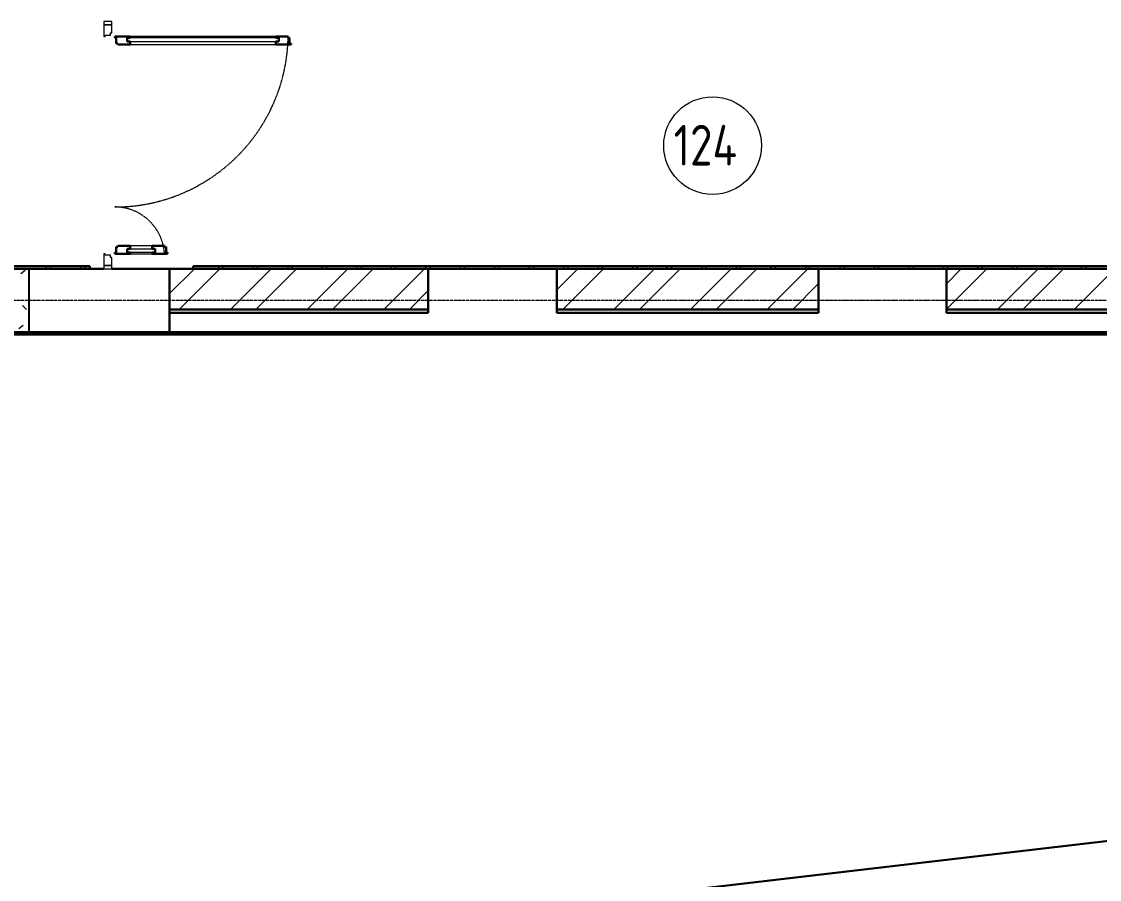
# Model space of a CAD drawing. Header units: millimetres. Extents: x -695119 to 412940, y -249585 to 622758.
# Drawn here: x 129918 to 136544, y -29130 to -23855 of the extents above; entities that cross this region are included whole.
import ezdxf

# ---------------------------------------------------------------- set-up
doc = ezdxf.new("R2010")
doc.units = ezdxf.units.MM
doc.linetypes.add('ADSK_Линия сетки', pattern=[25, 20, -2.5, 0, -2.5])
doc.linetypes.add('ADSK_Штриховая_ш2 п1_5', pattern=[4.5, 3, -1.5])
for name, color, linetype, lineweight in [('_Схема', 5, 'Continuous', 30), ('Каркас_Импост', 8, 'Continuous', 9), ('Марки помещений', 8, 'Continuous', 20), ('Монтажный зазор', 8, 'Continuous', 9), ('Оси', 252, 'Continuous', 9), ('Остекление', 8, 'Continuous', 9), ('Открывание', 8, 'ADSK_Штриховая_ш2 п1_5', 9), ('Панель', 252, 'Continuous', 30), ('Стены разрез', 7, 'Continuous', 30)]:
    doc.layers.add(name, color=color, linetype=linetype, lineweight=lineweight)
doc.layers.add('Стены', color=194, linetype='Continuous')
doc.styles.add('GOST 2.304 type A_1', font='', dxfattribs={"height": 350})
doc.styles.get('GOST 2.304 type A_1').set_extended_font_data('GOST 2.304 type A')

# ---------------------------------------------------------------- blocks, each defined once
blk = doc.blocks.new('1 этаж')
at = {"layer": 'Каркас_Импост', "color": 251, "true_color": 0x636466}
for p, q in [((-44345.8, -105052.4), (-44395.8, -105052.4)), ((-44395.8, -105052.4), (-44395.8, -105124.4)), ((-44345.8, -105101.4), (-44345.8, -105052.4)), ((-44395.8, -105124.4), (-44387.8, -105124.4)), ((-44387.8, -105124.4), (-44387.8, -105115.4)), ((-44387.8, -105115.4), (-44353.8, -105115.4)), ((-44353.8, -105115.4), (-44353.8, -105101.4)), ((-44353.8, -105101.4), (-44345.8, -105101.4)), ((-44387.8, -106460.4), (-44395.8, -106460.4)), ((-44395.8, -106460.4), (-44395.8, -106532.4)), ((-44387.8, -106469.4), (-44387.8, -106460.4)), ((-44353.8, -106469.4), (-44387.8, -106469.4)), ((-44353.8, -106483.4), (-44353.8, -106469.4)), ((-44395.8, -106532.4), (-44345.8, -106532.4)), ((-44345.8, -106483.4), (-44353.8, -106483.4)), ((-44345.8, -106532.4), (-44345.8, -106483.4))]:
    blk.add_line(p, q, dxfattribs=at)
at = {"layer": 'Марки помещений', "color": 251, "true_color": 0x636466}
blk.add_circle((-40653.2, -105795.2), 300, dxfattribs=at)
at = {"layer": 'Монтажный зазор', "color": 251, "true_color": 0x636466}
for p, q in [((-44345.8, -105032.4), (-44395.8, -105032.4)), ((-44395.8, -105032.4), (-44395.8, -105052.4)), ((-44395.8, -105052.4), (-44345.8, -105052.4)), ((-44345.8, -105052.4), (-44345.8, -105032.4)), ((-44345.8, -106532.4), (-44395.8, -106532.4)), ((-44395.8, -106532.4), (-44395.8, -106552.4)), ((-44345.8, -106552.4), (-44345.8, -106532.4)), ((-44395.8, -106552.4), (-44345.8, -106552.4))]:
    blk.add_line(p, q, dxfattribs=at)
at = {"layer": 'Оси', "color": 251, "linetype": 'ADSK_Линия сетки', "true_color": 0x636466}
blk.add_line((4311.5, -106747.4), (-72628.1, -106747.4), dxfattribs=at)
at = {"layer": 'Остекление', "color": 251, "true_color": 0x636466}
for p, q in [((-44251.8, -105133.4), (-44251.8, -105154.4)), ((-43319.8, -105133.4), (-44251.8, -105133.4)), ((-44251.8, -105154.4), (-43319.8, -105154.4)), ((-43319.8, -105154.4), (-43319.8, -105133.4)), ((-44251.8, -106430.4), (-44079.8, -106430.4)), ((-44251.8, -106451.4), (-44251.8, -106430.4)), ((-44079.8, -106451.4), (-44251.8, -106451.4)), ((-44079.8, -106430.4), (-44079.8, -106451.4))]:
    blk.add_line(p, q, dxfattribs=at)
at = {"layer": 'Открывание', "color": 251, "true_color": 0x636466}
for centre, radius, start, end in [((-44327.8, -105106.4), 1066, 270, 359.03248), ((-44327.8, -106478.4), 306, 3.37229, 90)]:
    blk.add_arc(centre, radius, start, end, dxfattribs=at)
at = {"layer": 'Панель', "color": 251, "true_color": 0x636466}
for p, q in [((-44233.8, -105124.4), (-44327.8, -105124.4)), ((-44327.8, -105124.4), (-44327.8, -105132.4)), ((-44327.8, -105132.4), (-44318.8, -105132.4)), ((-44318.8, -105132.4), (-44318.8, -105166.4)), ((-44251.8, -105133.4), (-44233.8, -105133.4)), ((-44251.8, -105154.4), (-44251.8, -105133.4)), ((-44233.8, -105154.4), (-44251.8, -105154.4)), ((-44233.8, -105133.4), (-44233.8, -105124.4)), ((-44233.8, -105174.4), (-44233.8, -105154.4)), ((-43261.8, -105124.4), (-43337.8, -105124.4)), ((-43337.8, -105133.4), (-43337.8, -105124.4)), ((-43319.8, -105133.4), (-43337.8, -105133.4)), ((-43337.8, -105154.4), (-43319.8, -105154.4)), ((-43337.8, -105174.4), (-43337.8, -105154.4)), ((-43319.8, -105154.4), (-43319.8, -105133.4)), ((-43261.8, -105132.4), (-43261.8, -105124.4)), ((-43252.8, -105132.4), (-43261.8, -105132.4)), ((-43252.8, -105166.4), (-43252.8, -105132.4)), ((-44318.8, -105166.4), (-44309.8, -105166.4)), ((-44309.8, -105166.4), (-44309.8, -105174.4)), ((-44309.8, -105174.4), (-44233.8, -105174.4)), ((-43337.8, -105174.4), (-43243.8, -105174.4)), ((-43243.8, -105166.4), (-43252.8, -105166.4)), ((-43243.8, -105174.4), (-43243.8, -105166.4)), ((-44233.8, -106410.4), (-44309.8, -106410.4)), ((-44309.8, -106410.4), (-44309.8, -106418.4)), ((-44233.8, -106410.4), (-44233.8, -106430.4)), ((-44021.8, -106410.4), (-44097.8, -106410.4)), ((-44097.8, -106410.4), (-44097.8, -106430.4)), ((-44021.8, -106418.4), (-44021.8, -106410.4)), ((-44318.8, -106452.4), (-44327.8, -106452.4)), ((-44327.8, -106452.4), (-44327.8, -106460.4)), ((-44327.8, -106460.4), (-44233.8, -106460.4)), ((-44318.8, -106418.4), (-44318.8, -106452.4)), ((-44309.8, -106418.4), (-44318.8, -106418.4)), ((-44233.8, -106430.4), (-44251.8, -106430.4)), ((-44251.8, -106430.4), (-44251.8, -106451.4)), ((-44251.8, -106451.4), (-44233.8, -106451.4)), ((-44233.8, -106451.4), (-44233.8, -106460.4)), ((-44097.8, -106430.4), (-44079.8, -106430.4)), ((-44097.8, -106451.4), (-44097.8, -106460.4)), ((-44079.8, -106451.4), (-44097.8, -106451.4)), ((-44097.8, -106460.4), (-44003.8, -106460.4)), ((-44079.8, -106430.4), (-44079.8, -106451.4)), ((-44012.8, -106418.4), (-44021.8, -106418.4)), ((-44012.8, -106452.4), (-44012.8, -106418.4)), ((-44003.8, -106452.4), (-44012.8, -106452.4)), ((-44003.8, -106460.4), (-44003.8, -106452.4))]:
    blk.add_line(p, q, dxfattribs=at)
at = {"layer": 'Панель', "color": 251, "lineweight": 9, "true_color": 0x636466}
for p, q in [((-43337.8, -105124.4), (-44233.8, -105124.4)), ((-44233.8, -105174.4), (-43337.8, -105174.4)), ((-44097.8, -106410.4), (-44233.8, -106410.4)), ((-44233.8, -106460.4), (-44097.8, -106460.4))]:
    blk.add_line(p, q, dxfattribs=at)
at = {"layer": 'Стены', "color": 251, "true_color": 0x636466}
blk.add_line((-44855.8, -106552.4), (-44855.8, -106942.4), dxfattribs=at)
at = {"layer": 'Стены разрез', "color": 251, "true_color": 0x636466}
for p, q in [((-44480.8, -106537.4), (-58540.8, -106537.4)), ((-44480.8, -106552.4), (-44480.8, -106537.4)), ((-37175.8, -106537.4), (-43845.8, -106537.4)), ((-43845.8, -106537.4), (-43845.8, -106552.4)), ((-58555.8, -106552.4), (-44395.8, -106552.4)), ((-37175.8, -106552.4), (-44345.8, -106552.4)), ((-43990.8, -106942.4), (-43990.8, -106552.4)), ((-42400.8, -106822.4), (-42400.8, -106552.4)), ((-41610.8, -106552.4), (-41610.8, -106822.4)), ((-40000.8, -106822.4), (-40000.8, -106552.4)), ((-39215.8, -106552.4), (-39215.8, -106822.4)), ((-43990.8, -106802.4), (-42400.8, -106802.4)), ((-41610.8, -106802.4), (-40000.8, -106802.4)), ((-39215.8, -106802.4), (-38000.8, -106802.4)), ((-42400.8, -106822.4), (-43990.8, -106822.4)), ((-40000.8, -106822.4), (-41610.8, -106822.4)), ((-38000.8, -106822.4), (-39215.8, -106822.4)), ((-49605.8, -106942.4), (-37175.8, -106942.4)), ((-52990.8, -106957.4), (-37310.8, -106957.4))]:
    blk.add_line(p, q, dxfattribs=at)
at = {"layer": 'Стены разрез', "color": 251, "linetype": 'Continuous', "lineweight": 9, "true_color": 0x636466}
for p, q in [((-44741.3, -106552.4), (-44756.3, -106537.4)), ((-44729.9, -106552.4), (-44714.9, -106537.4)), ((-44529.2, -106552.4), (-44544.2, -106537.4)), ((-44517.8, -106552.4), (-44502.8, -106537.4)), ((-43680.6, -106552.4), (-43695.6, -106537.4)), ((-43669.3, -106552.4), (-43654.3, -106537.4)), ((-43468.5, -106552.4), (-43483.5, -106537.4)), ((-43457.2, -106552.4), (-43442.2, -106537.4)), ((-43256.4, -106552.4), (-43271.4, -106537.4)), ((-43245, -106552.4), (-43230, -106537.4)), ((-43044.2, -106552.4), (-43059.2, -106537.4)), ((-43032.9, -106552.4), (-43017.9, -106537.4)), ((-42832.1, -106552.4), (-42847.1, -106537.4)), ((-42820.8, -106552.4), (-42805.8, -106537.4)), ((-42620, -106552.4), (-42635, -106537.4)), ((-42608.6, -106552.4), (-42593.6, -106537.4)), ((-42407.8, -106552.4), (-42422.8, -106537.4)), ((-42396.5, -106552.4), (-42381.5, -106537.4)), ((-42195.7, -106552.4), (-42210.7, -106537.4)), ((-42184.4, -106552.4), (-42169.4, -106537.4)), ((-41983.6, -106552.4), (-41998.6, -106537.4)), ((-41972.2, -106552.4), (-41957.2, -106537.4)), ((-41771.4, -106552.4), (-41786.4, -106537.4)), ((-41760.1, -106552.4), (-41745.1, -106537.4)), ((-41559.3, -106552.4), (-41574.3, -106537.4)), ((-41548, -106552.4), (-41533, -106537.4)), ((-41347.2, -106552.4), (-41362.2, -106537.4)), ((-41335.8, -106552.4), (-41320.8, -106537.4)), ((-41135, -106552.4), (-41150, -106537.4)), ((-41123.7, -106552.4), (-41108.7, -106537.4)), ((-40922.9, -106552.4), (-40937.9, -106537.4)), ((-40911.6, -106552.4), (-40896.6, -106537.4)), ((-40710.8, -106552.4), (-40725.8, -106537.4)), ((-40699.4, -106552.4), (-40684.4, -106537.4)), ((-40498.6, -106552.4), (-40513.6, -106537.4)), ((-40487.3, -106552.4), (-40472.3, -106537.4)), ((-40286.5, -106552.4), (-40301.5, -106537.4)), ((-40275.2, -106552.4), (-40260.2, -106537.4)), ((-40074.4, -106552.4), (-40089.4, -106537.4)), ((-40063, -106552.4), (-40048, -106537.4)), ((-39862.2, -106552.4), (-39877.2, -106537.4)), ((-39850.9, -106552.4), (-39835.9, -106537.4)), ((-39650.1, -106552.4), (-39665.1, -106537.4)), ((-39638.8, -106552.4), (-39623.8, -106537.4)), ((-39438, -106552.4), (-39453, -106537.4)), ((-39426.6, -106552.4), (-39411.6, -106537.4)), ((-39225.9, -106552.4), (-39240.9, -106537.4)), ((-39214.5, -106552.4), (-39199.5, -106537.4)), ((-39013.7, -106552.4), (-39028.7, -106537.4)), ((-39002.4, -106552.4), (-38987.4, -106537.4)), ((-38801.6, -106552.4), (-38816.6, -106537.4)), ((-38790.2, -106552.4), (-38775.2, -106537.4)), ((-38589.5, -106552.4), (-38604.5, -106537.4)), ((-38578.1, -106552.4), (-38563.1, -106537.4)), ((-38377.3, -106552.4), (-38392.3, -106537.4)), ((-38366, -106552.4), (-38351, -106537.4)), ((-44904.6, -106582), (-44878, -106561.6)), ((-43990.8, -106704.7), (-43838.5, -106552.4)), ((-43931.3, -106802.4), (-43681.3, -106552.4)), ((-43617, -106802.4), (-43367, -106552.4)), ((-43459.8, -106802.4), (-43209.8, -106552.4)), ((-43145.5, -106802.4), (-42895.5, -106552.4)), ((-42988.4, -106802.4), (-42738.4, -106552.4)), ((-42674.1, -106802.4), (-42424.1, -106552.4)), ((-41610.8, -106682), (-41481.1, -106552.4)), ((-41574, -106802.4), (-41324, -106552.4)), ((-41259.7, -106802.4), (-41009.7, -106552.4)), ((-41102.5, -106802.4), (-40852.5, -106552.4)), ((-40788.2, -106802.4), (-40538.2, -106552.4)), ((-40631.1, -106802.4), (-40381.1, -106552.4)), ((-40316.8, -106802.4), (-40066.8, -106552.4)), ((-39215.8, -106644.3), (-39123.8, -106552.4)), ((-39215.8, -106801.5), (-38966.7, -106552.4)), ((-38902.4, -106802.4), (-38652.4, -106552.4)), ((-38745.2, -106802.4), (-38495.2, -106552.4)), ((-38430.9, -106802.4), (-38180.9, -106552.4)), ((-40159.6, -106802.4), (-40000.8, -106643.6)), ((-42516.9, -106802.4), (-42400.8, -106686.3)), ((-44895, -106779.3), (-44870.3, -106802)), ((-44917, -106920.2), (-44890.4, -106899.8)), ((-44819.8, -106957.4), (-44819.8, -106942.4)), ((-44219.8, -106957.4), (-44219.8, -106942.4)), ((-43619.8, -106957.4), (-43619.8, -106942.4)), ((-43019.8, -106957.4), (-43019.8, -106942.4)), ((-42419.8, -106957.4), (-42419.8, -106942.4)), ((-41819.8, -106957.4), (-41819.8, -106942.4)), ((-41219.8, -106957.4), (-41219.8, -106942.4)), ((-40619.8, -106957.4), (-40619.8, -106942.4)), ((-40019.8, -106957.4), (-40019.8, -106942.4)), ((-39419.8, -106957.4), (-39419.8, -106942.4)), ((-38819.8, -106957.4), (-38819.8, -106942.4))]:
    blk.add_line(p, q, dxfattribs=at)
at = {"layer": 'Марки помещений', "color": 251, "true_color": 0x636466, "style": 'GOST 2.304 type A_1'}
blk.add_text('124', height=250, dxfattribs=at).set_placement((-40892.2, -105917.5))

msp = doc.modelspace()

# ---------------------------------------------------------------- linework, layer by layer
at = {"layer": '_Схема', "color": 5}
msp.add_line((-160630.689, -63538.828), (220869.926, -19071.484), dxfattribs=at)

# ---------------------------------------------------------------- block references
msp.add_blockref('1 этаж', (174819.19, 81176.937))

doc.saveas('drawing.dxf')
